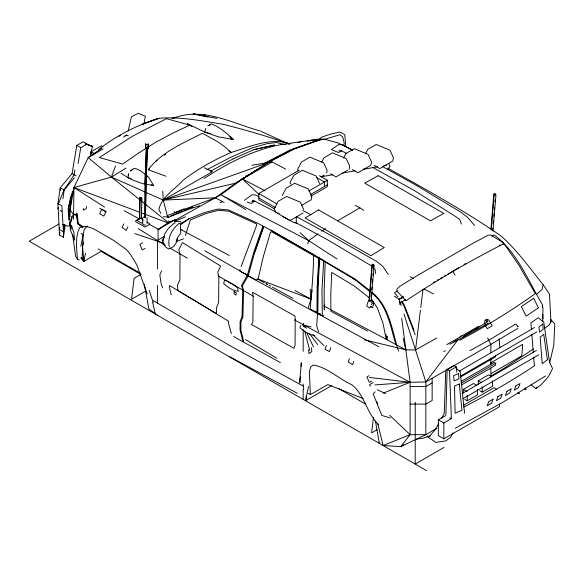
<?xml version="1.0" encoding="UTF-8"?>
<svg xmlns="http://www.w3.org/2000/svg" width="584" height="584" viewBox="0 0 584 584"><rect width="100%" height="100%" fill="white"/><g stroke="black" fill="none" stroke-linecap="round" stroke-linejoin="round"><path stroke-width="0.88" d="M147.051 223.541L147.066 217.569M542.777 321.368L542.938 309.286L542.448 304.666C527.994 280.707 517.329 252.091 494.246 234.921L491.932 236.191M324.237 310.067L324.164 290.226L325.2 262.165L317.9 257.128L355.503 279.298L369.694 290.525M144.409 217.803L144.985 182.142L146.299 148.438M145.409 217.226L146.037 182.179L147.423 146.657L146.431 147.234L145.036 182.755M145.482 217.847L146.109 182.792L147.496 147.27M139.649 218.891L140.029 198.304L141.693 197.37L141.627 200.954M141.496 208.116L141.313 217.956L140.204 218.577M145.423 147.015L145.496 143.649L148.621 145.533L148.548 148.898L146.986 147.956M148.358 147.153L148.431 143.781L145.664 145.387L145.591 148.752L147.672 147.555M445.899 414.582L447.14 369.409L453.914 365.504L456.279 366.861L456.776 372.227M445.723 371.358L444.241 413.457L441.701 418.078M301.118 366.314L301.271 362.708L299.687 382.783L299.884 381.096M140.35 274.078L101.083 251.405L83.804 261.384L82.161 258.259L83.183 234.644L84.315 229.271L87.279 226.044M323.733 260.8L321.937 290.044L322.339 315.696L323.828 315.469M71.204 220.949L71.555 216.43M369.03 300.41L372.044 264.077L374.118 265.486L371.11 301.818M371.103 297.044L371.329 294.321M371.709 289.781L371.935 287.058M372.307 282.51L372.534 279.787M372.913 275.247L373.059 273.429M373.439 268.888L373.811 264.348L372.329 265.209L369.322 301.541L370.803 300.68M490.94 228.913L493.874 193.494L495.955 194.903L492.94 231.235M491.232 230.045L494.166 194.618L495.648 193.764L495.495 195.574M492.641 230.096L492.786 228.278M493.166 223.738L493.392 221.007M493.765 216.467L493.991 213.744M494.371 209.203L494.517 207.386M494.969 201.933L495.123 200.122M299.687 382.783L300.322 376.965M373.504 417.188L371.585 432.905L377.074 429.722M364.248 339.771L405.844 349.823L415.531 349.94L420.436 310.192M420.772 307.483L422.999 289.416M74.832 169.74L74.197 174.82L63.97 190.041L58.385 203.845M312.075 290.124L310.9 299.081L308.323 307.724M86.534 206.444L86.22 208.78L83.264 210.101L83.475 208.546M387.521 336.209L387.046 339.771L385.929 334.471M65.262 224.898L63.43 237.272L59.488 234.994L57.918 203.59L60.276 187.683L72.087 173.594L76.811 145.416L83.103 141.781L87.045 144.051L80.745 147.686L78.088 163.535M57.918 209.043L58.145 207.502M62.904 198.794L64.211 189.953L74.336 177.879M59.831 227.234L59.488 229.541L63.43 231.811L63.43 237.272M59.488 234.994L59.882 232.344M64.51 224.526L63.43 231.811L61.853 205.86L57.918 203.59M128.268 175.835L128.641 173.725L127.852 177.653L132.663 180.025L142.379 183.558L153.687 185.595L148.584 177.156L146.431 175.791M143.949 124.137L145.358 116.15L138.233 113.347L131.422 116.8L128.203 131.072M326.668 172.857L327.135 170.367L323.689 162.863L309.951 157.147L301.512 162.031L297.592 169.404L298.278 170.871M349.02 169.389L349.648 166.068L346.195 158.563L332.464 152.847L324.025 157.738L321.674 162.155M80.84 246.207L83.183 234.644L81.03 233.323M85.512 253.383L83.804 261.384L81.059 258.383M308.556 386.535L305.483 400.726L331.822 385.52M258.245 278.342L263.202 257.055L270.414 232.49L271.567 231.753L318.974 258.588L319.083 257.814L270.801 230.162L257.303 223.066L228.453 209.941L218.051 209.043L205.531 212.226L188.961 218.759L181.113 223.351M549.851 362.116L553.771 345.327L554.8 323.996L550.668 319.353M70.467 223.022L70.029 224.782L71.255 229.118M387.783 168.141C426.225 189.691 464.981 210.919 501.203 236.089C517.271 250.419 529.827 268.078 543.215 284.802L541.974 289.569L536.893 293.978M90.25 154.899L92.484 146.416L85.366 143.766L92.484 146.416L86.768 144.241M343.655 145.372L344.246 143.211L342.786 137.109L339.954 134.721L324.813 139.24M83.789 241.988L82.556 246.375L83.804 261.384L83.286 257.186M70.379 200.48L68.16 208.327L68.751 220.08M307.783 243.842L308.688 240.644L318.105 233.834M303.687 323.281L303.169 325.011L303.622 326.763M177.602 238.768L176.492 242.258L173.762 246.528L168.623 249.039L165.746 247.142L162.739 242.834L164.776 233.746L168.236 228.578L174.09 223.234M185.383 235.462L190.384 219.927L206.203 213.445L218.73 210.247L228.789 211.218L256.369 223.84L256.712 225.096L241.148 266.53M73.022 190.807C68.715 199.801 68.656 209.773 69.722 219.474M300.446 325.412L300.081 327.807C304.118 331.383 309.155 334.836 314.623 335.508M368.57 300.395L366.664 305.958L369.643 307.987L371.468 306.228M176.405 240.63L177.405 237.776L180.748 233.22L180.368 223.913L179.967 223.197L178.916 223.562C171.944 229.235 167.228 237.812 169.323 246.974M353.773 361.401L352.634 364.664L348.268 362.014L349.407 358.751M254.303 252.96L263.669 226.417M344.83 146.365L345.626 144.146L344.764 134.678L341.509 132.765L339.238 132.13L330.858 134.043L321.886 137.072L319.185 139.167M115.493 165.987L111.442 177.083L73.964 187.515L70.029 210.24L70.029 216.606M311.535 297.373L310.9 299.081L257.179 278.699M330.814 347.655L329.339 351.524L325.003 349.261L326.478 345.392M499.758 245.258L499.933 244.82M205.838 128.37L204.634 132.072L218.241 136.802L233.279 139.481C226.796 133.254 219.825 127.151 211.328 123.888L207.889 125.815L210.203 124.742M161.666 270.866L159.812 274.903L161.162 283.802L162.622 287.905M127.94 226.84L126.202 230.446L122.093 227.329L123.83 223.869M143.335 217.014L142.737 218.27L142.715 224.241L144.277 225.147L145.723 224.913M144.357 216.737L144.146 217.182L144.693 217.496L145.452 217.372L145.664 216.934L145.117 216.62M452.929 432.81L450.571 437.343L445.607 440.942L435.825 442.409L426.904 436.292M282.276 195.538L286.189 188.165L294.628 183.274L308.367 188.997L311.812 196.501L311.184 199.823L301.256 205.575M343.538 158.001L345.889 153.577L354.327 148.686L368.066 154.41L371.512 161.914L370.884 165.236L357.897 172.755L352.371 169.594M365.423 153.811L367.774 149.394L376.213 144.503L389.951 150.219L393.404 157.724L392.769 161.045L379.782 168.572L374.256 165.403M543.215 284.802L549.471 294.073L550.953 321.981L549.478 324.711L544.514 328.464M438.745 423.466L435.781 428.86L429.116 436.788L427.627 435.861M164.571 236.498L162.243 240.112L162.856 242.813M387.696 169.725L389.951 166.316L388.71 163.345M158.41 239.411L157.41 240.863L157.41 269.02M531.031 384.783L535.929 388.615L537.003 387.156M73.526 193.713L71.43 196.545L70.029 210.24L73.314 213.912L76.424 215.73M377.702 423.48L383.111 445.541L400.77 446.614L425.846 434.679L425.846 381.958L458.447 339.202M459.557 337.749L461.214 335.574M401.704 318.229L410.107 382.286L410.107 434.686L400.77 446.614L403.924 444.789M68.598 205.583L69.722 204.247M165.951 176.229L148.219 169.747C161.418 152.117 182.755 143.408 201.757 133.568L203.159 133.663L217.46 141.591L225.409 147.226L231.111 152.475C250.156 146.628 270.107 137.291 290.19 143.73M375.14 391.784L373.205 393.923L381.79 415.443L390.214 417.961M155.921 161.374L157.074 160.162M396.675 289.54L399.595 286.518L416.188 276.196L472.719 243.44L488.158 235.206L490.794 235.016L503.401 242.776M371.212 304.614L372.782 303.206L371.431 302.424M244.368 200.297L252.084 194.757L255.748 195.071L258.931 196.75M98.572 149.665C116.435 135.437 137.182 125.064 158.95 118.289C180.259 116.464 201.692 120.91 222.694 124.195C244.878 129.706 266.844 136.094 288.401 143.722L289.065 144.014M321.726 231.213L325.346 228.592M399.923 304.687L399.215 299.278L403.559 296.132M535.929 388.615L540.894 385.017L548.471 376.636L552.537 368.621L549.566 362.27L543.762 322.2L538.28 317.725L530.922 322.923L531.433 329.252M180.894 224.555L188.961 218.759M132.692 169.382L130.378 170.988L133.619 168.572L136.167 168.739L141.16 171.156L147.752 176.529M254.843 201.071L251.332 203.517L247.098 202.02M101.689 148.263L88.177 157.585L73.964 187.515L73.504 219.204M118.953 136.349L120.45 135.313M164.323 155.205L165.776 154.213M164.046 236.527L158.052 239.987L158.052 229.57L169.389 221.869L174.901 219.839L174.901 223.314M533.469 349.006L504.459 368.044L491.195 375.979M204.057 178.522C227.497 163.17 253.127 150.022 280.824 144.635C293.285 143.117 305.534 140.321 318.149 140.255L290.394 149.774L263.238 163.922M241.156 179.412L243.397 177.945M245.638 176.485L247.879 175.025M148.219 169.747L149.519 168.907M242.937 178.646L248.288 175.207M252.106 172.755L255.164 170.791M103.112 148.935L88.177 157.585L111.442 177.083L163.213 200.086L268.158 162.622L235.761 183.142L215.328 197.815L167.309 215.591M268.158 162.622L235.761 183.142L163.213 200.086L167.769 217.336M400.361 302.848L405.676 299.504M545.602 375.95L501.824 402.909L455.286 428.276M126.049 168.112L111.442 177.083L140.415 200.261M397.616 290.825L394.529 292.693L397.792 296.781M487.815 321.594L462.995 336.515L463.163 337.209L488.355 323.215M453.089 270.947L458.542 267.72M464.003 264.501L465.565 263.581M491.188 344.151L517.76 328.427M123.552 137.094L126.699 135.276L128.4 135.853M140.109 218.161L135.634 220.759L135.627 221.621L145.044 227.081L149.161 224.694M139.466 219.066L137.05 220.46L141.474 223.132L142.678 222.431M253.441 200.443L251.879 201.349L253.865 200.735L275.998 212.058M141.167 274.239L134.094 278.334L131.539 299.285L145.679 291.095M321.163 176.784L324.215 175.017M347.495 170.273L336.034 176.915L330.507 173.747M303.118 212.985L290.131 220.511L275.918 212.372L274.21 208.7L278.123 201.334L286.562 196.443L300.3 202.159L303.746 209.663M433.306 282.605L434.876 281.692M437.226 280.335L438.796 279.422M440.365 278.517L441.935 277.604M444.285 276.239L445.855 275.334M447.424 274.422L452.914 271.239L454.987 275.239M453.71 341.903L457.622 339.632M475.624 329.215L478.749 327.405L478.595 326.281L446.826 344.589M459.433 371.037L534.557 327.514M460.382 376.184L536.871 331.865M490.531 362.949L522.695 344.312L521.797 355.824L491.21 373.541M462.105 393.543L536.441 350.473M463.054 398.689L538.762 354.824M91.104 153.519L91.104 151.701L101.339 145.796L102.915 146.701M58.999 224.008L29.2 241.214L426.605 470.653M162.775 191.063L163.213 200.086L212.408 171.681L204.188 167.739M285.766 169.141L272.056 161.987L242.542 179.025L220.854 194.727L174.142 220.796M158.052 229.57L174.901 219.839M274.604 208.933L258.858 199.845L258.858 193.479L299.242 170.163M308.863 190.968L327.339 180.295L327.339 186.661L310.812 196.209M310.418 194.618L327.339 184.843M337.406 220.883L359.934 207.875L363.737 210.342M374.95 384.936L410.107 382.286L425.846 381.958L490.867 344.421L487.596 338.107M447.14 369.409L449.505 370.774L456.279 366.861M432.145 382.87L425.846 386.506L410.107 386.506M460.513 377.081L495.641 356.802L495.641 355.51M461.418 381.235L494.064 362.387L495.641 363.299L495.641 365.241L461.294 385.068M461.25 383.148L495.641 363.299M463.316 393.047L463.316 389.411L473.551 383.505L476.697 385.323M478.274 384.411L478.274 380.775L488.509 374.87L491.655 376.687M380.089 442.891L379.301 443.344L375.439 421.064M464.893 399.412L467.251 400.777L477.486 394.864L477.486 389.411M479.851 390.776L482.209 392.141L492.443 386.236L492.443 380.775M499.524 404.048L499.524 406.683L443.855 438.825L438.35 435.642L438.35 419.83L445.877 415.479M463.623 405.23L494.02 387.688L496.378 389.054M438.35 419.83L443.855 423.013L451.388 418.662L449.505 370.774M436.817 428.349L425.846 434.679L410.107 434.686L383.111 445.541M444.103 447.395L415.217 464.076L415.217 402.266M368.986 375.702L366.84 376.935L369.453 382.418L371.592 381.191M308.14 393.28L310.345 394.587L327.923 384.564L363.277 398.631M415.531 349.94L436.781 338.041M373.191 382.615L369.592 384.622L370.3 386.294M469.894 350.721L489.553 339.764L515.694 324.003L518.198 326.668L517.541 326.843M210.437 171.287L233.301 158.775M449.848 344.246L463.44 337.019M459.717 340.18C485.968 326.441 511.241 310.827 535.346 293.591L519.052 265.443L505.861 246.229L502.204 242.068M206.824 169.754L230.571 157.359L251.959 147.971L266.866 143.73L276.341 142.503L284.32 144.445M267.392 162.929L294.57 148.781L321.434 139.284L324.507 139.233L337.851 142.854L352.495 149.942M142.693 242.842L139.824 244.316L142.219 249.886L145.095 248.412M265.8 163.316L293.226 149.3L314.703 141.496L319.667 140.233M443.709 351.51L445.322 350.714M341.662 150.993L338.384 152.512L331.405 149.57L338.829 144.496L342.472 144.832L352.714 150.329M394.397 296.161L399.215 299.278L403.332 297.417M233.096 158.892L254.142 149.54L274.546 144.978M184.157 208.765L175.302 212.423L173.974 211.817M174.448 221.365L185.413 216.861M220 202.655L222.526 201.611M183.537 238.776L176.156 241.608M170.805 215.868L182.266 211.211M183.902 210.547L189.632 208.211M383.199 393.141L410.107 382.286L294.504 320.01M70.255 225.417L68.204 226.234L62.554 224.555M173.791 118.136C202.648 106.543 232.578 123.407 260.208 130.998M167.243 217.117L169.017 217.058L188.639 209.32L199.735 205.678M190.45 207.882L192.924 207.043M430.313 435.832L423.502 438.124L416.494 439.139M338.888 150.942L340.764 150.387L346.363 153.358M297.431 142.678L302.497 141.27M171.842 118.267L176.149 117.202M253.901 149.679L274.268 145.139M503.401 244.353L501.86 244.659C468.908 261.617 436.686 280.159 405.924 300.826L396.667 290.664M321.032 176.828L332.683 174.755M342.545 173.003L355.101 170.776M363.168 169.345L377.512 166.798M383.79 165.681L386.477 165.206M307.739 141.014L309.483 140.722M311.221 140.437L321.324 139.817M251.967 165.25L272.056 161.987M307.06 140.708L316.959 139.262L324.507 139.233M176.032 221.57L180.419 221.285L180.887 222.256M280.824 144.635L286.036 144.372M163.213 200.086L215.328 197.815L224.139 202.466M124.918 135.284L126.699 135.276M410.107 404.106L425.846 404.099L432.145 400.463L432.145 378.322M314.988 255.515L313.637 255.493C313.345 273.341 311.695 291.46 310.184 309.053L322.339 315.696M289.116 143.839L290.175 143.876M163.352 216.686L169.017 217.058M369.504 377.468L410.107 382.286M216.817 118.391L193.209 113.865L208.116 117.048M311.133 326.938L303.169 325.011L303.935 326.646M210.707 133.641L204.634 132.072L187.398 123.662L191.859 126.37M230.673 138.81L233.279 139.481L229.913 136.656M180.339 229.315L181.996 229.76M296.263 217.474L296.307 223.095L293.365 222.278L282.773 216.693M131.298 178.711L127.852 177.653L121.056 173.214M151.103 184.799L153.687 185.595M76.781 215.022L73.314 213.912L70.029 224.782L70.737 226.446M134.868 233.637L164.235 243.448M320.631 314.068L317.484 313.031L314.688 310.965M139.569 212.218L73.964 187.515L104.587 207.094M141.27 212.861L168.535 223.124M72.613 234.323L75.635 256.288L77.482 259.34L79.293 260.033M204.144 114.573L205.67 115.23M261.019 131.363L288.861 144.065M99.711 208.269L101.295 208.999M377.286 389.747L385.542 393.587M487.158 321.784L486.238 321.346L486.749 320.156L487.655 320.638M277.582 212.868L279.159 213.678M423.918 288.927L433.554 293.927M355.094 205.349L359.934 207.875M265.114 190.815L242.542 179.025L259.077 194.428M303.001 210.605L311.068 214.817M294.752 222.278L296.307 223.095M336.983 258.975L308.688 240.644L220.854 194.727L245.718 209.576M292.934 298.351L272.253 287.094M180.58 229.432L229.351 255.493M294.942 290.547L310.9 299.081L310.192 289.226M324.04 306.096L405.844 349.823L403.157 338.384M124.115 210.722L139.007 218.723M367.504 331.011L330.894 311.236L330.792 294.066L331.741 272.458L353.882 285.751L369.708 298.059M247.682 275.801L378.688 346.677M295 222.168L328.288 240.207L371.256 265.764M159.235 229.724L149.059 224.19M280.386 362.62L233.542 336.493M229.6 356.663L297.263 393.266M296.271 216.562L331.084 235.476L376.636 261.413L382.914 266.465L388.265 274.495M266.143 283.481L267.72 284.35M264.355 282.722L258.04 279.232L255.894 279.875L240.031 271.261L239.936 269.421M265.939 283.598L267.516 284.474M269.093 285.342L270.677 286.218M372.731 167.433L414.187 190.442L455.9 216.722L459.754 219.46L461.426 224.11M382.761 166.674L416.983 185.712L461.229 212.401L467.623 217.387L474.595 225.49M270.801 230.162L314.199 255.062M204.765 250.711L248.127 275.663L245.397 273.582M319.47 175.755L327.339 180.295M316.528 177.456L324.397 181.996L324.397 186.544M258.858 193.479L276.962 203.933M258.858 198.027L275.385 207.568M91.104 151.701L95.046 153.972M90.323 153.066L93.469 154.884M76.811 145.416L80.745 147.686M478.274 380.775L481.42 382.593M463.316 389.411L467.251 391.689M72.087 173.594L76.022 175.864M165.294 245.411L138.277 228.629M170.017 248.142L187.354 258.15M218.08 275.889L253.536 296.358M64.211 189.953L60.276 187.683L60.276 190.406M449.811 417.757L451.388 418.662M60.276 210.408L61.853 211.313M98.214 248.952L140.642 273.407M338.881 388.696L365.577 404.113M370.891 300.11L373.497 301.614L373.811 303.081L372.563 307.651L370.234 306.301M147.175 222.256L149.526 223.621M102.083 209.459L106.018 211.751M153.256 300.658L228.782 344.983L303.527 386.272L303.665 389.594M370.052 291.774L355.605 280.101L323.171 260.778M245.441 339.545L276.655 358.182M231.746 138.539L233.279 139.481M410.289 276.655L413.333 278.626M524.607 388.827L526.096 389.791L525.315 387.885M517.796 392.776L519.285 393.74L518.767 392.47M352.634 278.094L355.605 280.101M321.82 259.858L319.119 258.011L317.725 287.335L317.557 313.55L316.681 325.938L318.638 331.865M80.84 257.347L82.161 258.259M78.526 224.117L82.497 226.942M228.943 150.935L231.111 152.475C214.014 159.936 197.589 169.017 182.814 180.456C174.696 189.72 161.549 196.735 158.885 209.583L160.855 213.379M157.41 315.236L148.92 309.024L144.292 284.247M371.818 292.212C389.681 306.177 392.025 330.982 398.544 351.152M141.832 201.392L168.681 222.884M371.424 292.883C387.462 305.016 390.258 326.383 395.864 344.348M456.06 368.205L460.163 371.555L464.572 413.268M378.454 424.539C366.92 413.487 364.65 394.886 351.867 384.783C338.881 378.994 327.712 367.591 313.528 365.044L310.834 366.672L309.381 371.468L310.345 394.587M300.088 232.636L308.688 240.644M389.784 415.355L410.107 434.686M306.396 328.215L303.169 325.011L304.782 327.193M312.849 334.625L323.828 345.524M72.219 227.139L70.029 224.782L70.029 219.328M309.629 333.727L317.711 344.626M371.869 299.738L377.33 307.972L382.914 322.916L386.258 339.574M401.872 301.249L404.289 305.082L414.027 330.354M401.434 301.68L403.748 305.388L415.151 334.763M141.656 218.161L142.992 220.299M306.615 332.354L313.506 347.035M290.701 184.004L290.014 182.537L293.927 175.171L302.373 170.28L316.105 175.996L319.558 183.5M376.651 401.354L377.709 403.865M70.496 223.73L69.876 222.124L70.321 229.87L74.577 240.17L73.905 232.542L71.117 225.336M147.263 294.044L136.78 264.815L130.677 254.763L126.589 249.689L113.354 240.272L93.987 229.001L89.089 227.132L85.206 226.482L79.855 227.388C74.715 237.119 76.796 248.791 77.482 259.34M149.234 290.423L153.183 302.402M399.215 299.278L401.193 305.417M403.953 313.98L425.846 381.958M550.5 320.404L550.953 321.981M231.395 333.668L228.548 323.456L228.461 321.149L169.499 285.481L169.791 289.051L171.265 294.869M168.696 220.825L169.156 222.57M304.753 331.135L309.732 350.371M243.645 341.348L240.929 330.581L240.936 322.185L242.9 316.871L243.586 290.73L242.426 285.846L248.237 275.699L254.441 253.273L263.669 226.782L262.815 226.322L253.587 252.814L247.382 275.239L241.593 285.35L242.754 290.226L242.046 316.418L240.104 321.689L240.082 330.091L242.798 340.888M152.665 302.395L155.3 313.878M374.891 268.625L375.716 273.765M77 213.255L78.322 223.475L83.074 226.877L82.169 227.074L77.555 223.738L76.38 213.036M76.738 213.678L77.862 223.643M311.491 347.706L311.819 351.568L308.943 353.576L308.622 349.714M531.863 334.676L533.316 352.758M533.681 357.277L534.331 365.409M63.722 224.409L63.999 227.972M499.181 338.698L499.831 347.714M542.529 305.388L542.58 307.169M542.777 314.294L542.901 318.754M324.295 305.001L324.412 309.316M490.867 344.421L490.867 352.597M490.867 358.963L490.867 364.416M490.867 368.051L490.867 377.14M482.209 386.688L482.209 392.141M467.251 395.324L467.251 400.777M443.855 423.013L443.855 438.825M306.272 396.631L306.272 400.266M303.169 329.551L303.169 351.349M303.169 384.046L303.169 385.863M303.169 389.499L303.169 399.39M157.41 285.364L157.41 303.527M534.754 365.628A807.292 467.813 0.2 0 1 463.805 407.077M295.197 319.689L295.081 345.275L293.956 348.298L251.492 324.485L252.85 322.258L253.142 296.395L252.551 292.241L295.015 316.046L295.197 319.689M180.033 254.544L179.894 279.772L177.405 285.328L177.886 290.496L216.627 313.659L216.365 307.943L218.635 302.483L218.869 276.918L217.759 272.086L220.694 266.063L182.463 242.601L178.762 249.813L180.033 254.544M139.926 197.297L139.547 217.883L141.43 218.971L141.81 198.385L139.926 197.297M317.141 287.233L316.973 312.849L317.827 313.338L317.995 287.678L319.696 258.332L318.842 257.887L317.141 287.233M234.133 291.496L234.067 293.84L236.082 295.103L236.148 292.752L234.133 291.496M485.121 320.266L484.574 322.521L485.494 325.814L487.268 328.697L492.129 325.836L488.844 320.105L486.874 319.192L485.121 320.266M224.344 280.495L223.708 283.671C227.745 287.248 232.782 290.693 238.25 291.365L237.578 288.007L235.337 285.729L226.563 280.773L224.344 280.495M493.013 399.164L491.524 403.303L487.209 405.8L488.691 401.661L493.013 399.164M506.949 391.346L505.459 395.485L509.781 392.981L511.263 388.842L506.949 391.346M515.716 386.009L514.234 390.149L518.541 387.645L520.03 383.505L515.716 386.009M497.904 396.587L496.415 400.726L500.729 398.222L502.218 394.083L497.904 396.587M105.894 211.722L103.872 216.117L99.711 213.722L101.74 209.327L105.894 211.722M547.434 359.751L542.215 363.722L540.134 337.114L543.755 334.362L547.434 359.751M542.726 324.032L538.981 326.865L539.463 332.143L543.215 329.318L542.726 324.032M139.233 152.643L122.647 164.075L99.331 157.549L132.765 136.087L166.447 118.662L189.785 125.18L173.025 133.064L156.096 142.036L139.233 152.643M538.433 307.797L526.206 316.17L521.351 306.666L533.601 298.314L538.433 307.797M318.521 209.911L305.125 218.029L370.891 255.683L384.294 247.565L318.521 209.911M378.133 175.726L364.723 183.142L430.444 220.825L443.855 213.408L378.133 175.726M458.491 373.49L453.607 375.665L454.096 380.951L458.98 378.775L458.491 373.49M459.258 383.965L454.505 386.068L455.104 413.246L461.959 410.216L459.258 383.965M155.804 119.311L142.7 124.093L158.95 118.289L155.804 119.311"/></g></svg>
